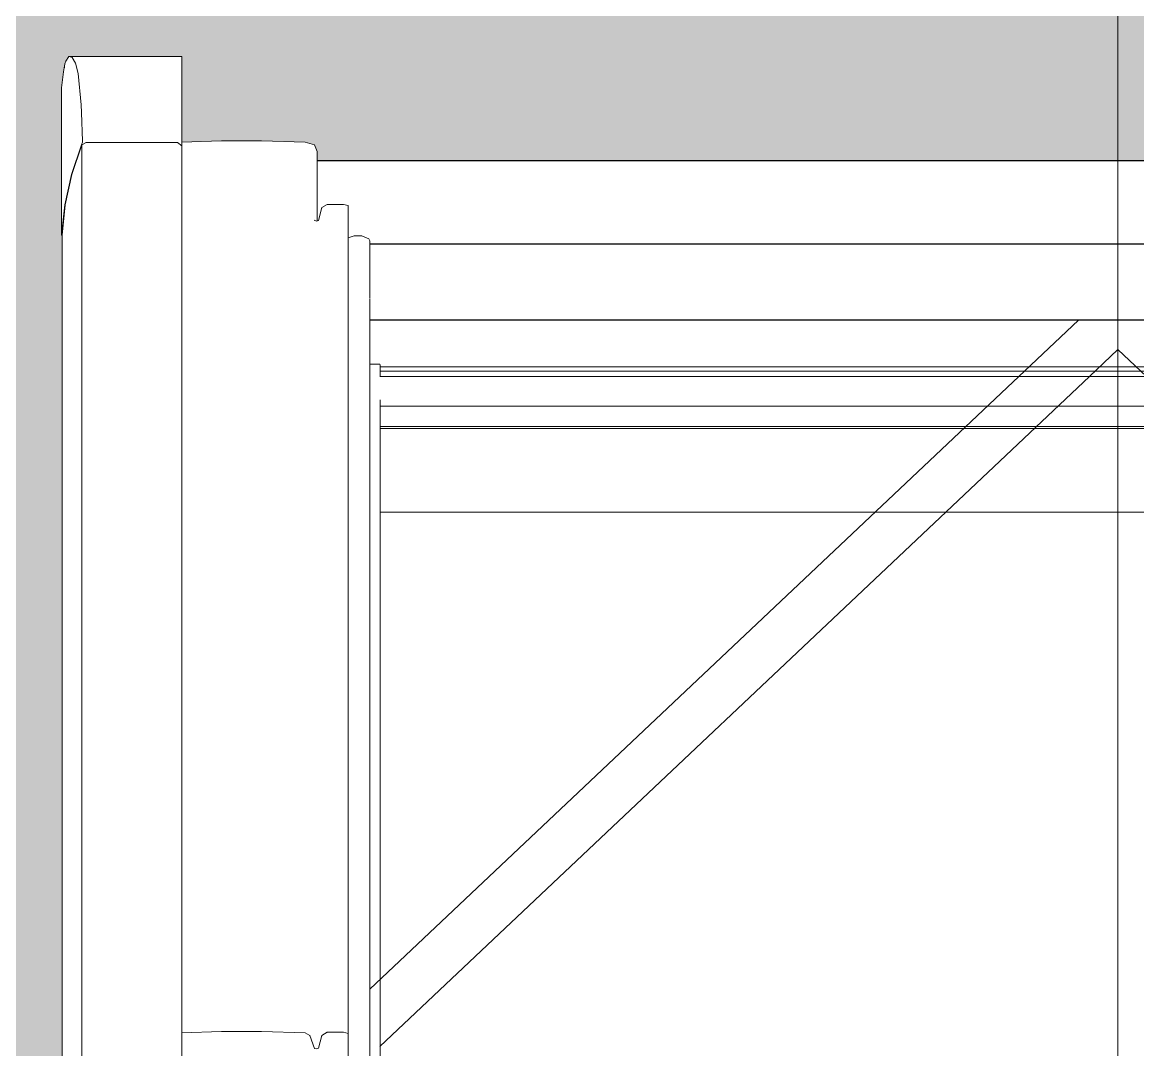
# Model space of a CAD drawing. Header units: metres. Extents: x -208 to 1512, y -277 to 123.
# Drawn here: x 16.1985 to 16.6479, y -22.4394 to -22.0253 of the extents above; entities that cross this region are included whole.
import ezdxf

# ---------------------------------------------------------------- set-up
doc = ezdxf.new("R2010")
doc.units = ezdxf.units.M
doc.header["$MEASUREMENT"] = 0
doc.linetypes.add('Wipeout_Contour', pattern=[1, 0, -1])
doc.layers.add('325 Dachfenster', color=7, linetype='Continuous')
doc.layers.add('330 Dachaufbau', color=7, linetype='Continuous')

# ---------------------------------------------------------------- blocks, each defined once
blk = doc.blocks.new('Dachfläche_8_4', base_point=(18.9306, -21.27982))
at = {"color": 254, "linetype": 'Wipeout_Contour', "lineweight": 0, "ltscale": 111.871495}
blk.add_wipeout([(17.89688, -22.11982), (16.23688, -22.11982), (16.23688, -22.14457), (17.89688, -22.14457)], dxfattribs=at).dxf.layer = '330 Dachaufbau'
at = {"layer": '330 Dachaufbau', "linetype": 'Continuous', "lineweight": 0, "true_color": 0x000000}
h = blk.add_hatch(color=18, dxfattribs=at)
h.paths.add_polyline_path([(18.91751, -24.33504), (18.9306, -21.27982), (12.32089, -21.27982), (12.32089, -21.295), (15.47503, -21.295), (15.47503, -24.33504)])
h.paths.add_polyline_path([(16.23688, -23.72517), (16.23688, -22.11982), (17.89688, -22.11982), (17.89688, -23.72517)], flags=0)
at = {"layer": '330 Dachaufbau', "color": 7, "linetype": 'Continuous', "lineweight": 18, "flags": 128}
blk.add_lwpolyline([(17.89688, -22.11982), (16.23688, -22.11982)], dxfattribs=at)
at = {"color": 254, "linetype": 'Wipeout_Contour', "lineweight": 0, "ltscale": 112.050557}
blk.add_wipeout([(17.89688, -22.17992), (16.23688, -22.17992), (16.23688, -22.1976), (17.89688, -22.1976)], dxfattribs=at).dxf.layer = '330 Dachaufbau'
at = {"layer": '330 Dachaufbau', "color": 7, "linetype": 'Continuous', "lineweight": 18, "flags": 128}
blk.add_lwpolyline([(16.23688, -22.1976), (17.89688, -22.1976)], dxfattribs=at)
at = {"color": 254, "linetype": 'Wipeout_Contour', "lineweight": 0, "ltscale": 111.966853}
blk.add_wipeout([(17.89688, -22.14457), (16.23688, -22.14457), (16.23688, -22.17992), (17.89688, -22.17992)], dxfattribs=at).dxf.layer = '330 Dachaufbau'
at = {"layer": '330 Dachaufbau', "color": 7, "linetype": 'Continuous', "lineweight": 18, "flags": 128}
blk.add_lwpolyline([(16.23688, -22.11982), (16.23688, -23.72517)], dxfattribs=at)
blk = doc.blocks.new('DF Marker 27[471]_4', base_point=(16.64, -22.14502))
at = {"layer": '325 Dachfenster', "color": 7, "linetype": 'Continuous', "lineweight": 13}
blk.add_line((16.64, -18.38877), (16.64, -24.03657), dxfattribs=at)
blk = doc.blocks.new('VELUX SlopeRoofBundle[6]_4')
at = {"color": 254, "linetype": 'Wipeout_Contour', "lineweight": 0, "ltscale": 136.496832}
blk.add_wipeout([(16.2143, -22.05172), (16.2143, -22.11113), (16.2156, -22.09889), (16.2156, -22.04206), (16.21507, -22.04523)], dxfattribs=at).dxf.layer = '325 Dachfenster'
at = {"color": 254, "linetype": 'Wipeout_Contour', "lineweight": 0, "ltscale": 110.735733}
blk.add_wipeout([(16.3385, -22.11475), (16.9415, -22.11475), (16.9415, -22.11454), (16.3385, -22.11454)], dxfattribs=at).dxf.layer = '325 Dachfenster'
at = {"color": 254, "linetype": 'Wipeout_Contour', "lineweight": 0, "ltscale": 110.77693}
blk.add_wipeout([(16.3385, -22.12967), (16.9415, -22.12967), (16.9415, -22.12536), (16.3385, -22.12536)], dxfattribs=at).dxf.layer = '325 Dachfenster'
at = {"color": 254, "linetype": 'Wipeout_Contour', "lineweight": 0, "ltscale": 110.810323}
blk.add_wipeout([(16.3386, -22.13745), (16.3386, -22.13851), (16.9414, -22.13851), (16.9414, -22.13745)], dxfattribs=at).dxf.layer = '325 Dachfenster'
at = {"color": 254, "linetype": 'Wipeout_Contour', "lineweight": 0, "ltscale": 110.833909}
blk.add_wipeout([(16.3386, -22.14537), (16.9414, -22.14537), (16.9414, -22.1453), (16.3386, -22.1453)], dxfattribs=at).dxf.layer = '325 Dachfenster'
at = {"color": 254, "linetype": 'Wipeout_Contour', "lineweight": 0, "ltscale": 111.169692}
blk.add_wipeout([(16.2628, -22.43262), (16.2628, -22.61651), (16.2787, -22.61651), (16.2787, -22.4321)], dxfattribs=at).dxf.layer = '325 Dachfenster'
at = {"color": 254, "linetype": 'Wipeout_Contour', "lineweight": 0, "ltscale": 111.288629}
blk.add_wipeout([(16.3171, -22.61651), (16.3179, -22.61651), (16.3179, -22.43882), (16.3171, -22.4391)], dxfattribs=at).dxf.layer = '325 Dachfenster'
at = {"color": 254, "linetype": 'Wipeout_Contour', "lineweight": 0, "ltscale": 163.520331}
blk.add_wipeout([(16.2156, -22.09889), (16.2183, -22.08671), (16.2183, -22.03938), (16.2173, -22.03909), (16.21599, -22.04094), (16.2156, -22.04206)], dxfattribs=at).dxf.layer = '325 Dachfenster'
at = {"color": 254, "linetype": 'Wipeout_Contour', "lineweight": 0, "ltscale": 110.753199}
blk.add_wipeout([(16.3385, -22.11475), (16.3385, -22.12536), (16.9415, -22.12536), (16.9415, -22.11475)], dxfattribs=at).dxf.layer = '325 Dachfenster'
at = {"color": 254, "linetype": 'Wipeout_Contour', "lineweight": 0, "ltscale": 110.791858}
blk.add_wipeout([(16.3385, -22.13469), (16.9415, -22.13469), (16.9415, -22.12967), (16.3385, -22.12967)], dxfattribs=at).dxf.layer = '325 Dachfenster'
at = {"color": 254, "linetype": 'Wipeout_Contour', "lineweight": 0, "ltscale": 110.813021}
blk.add_wipeout([(16.3386, -22.13851), (16.3386, -22.13915), (16.9414, -22.13915), (16.9414, -22.13851)], dxfattribs=at).dxf.layer = '325 Dachfenster'
at = {"color": 254, "linetype": 'Wipeout_Contour', "lineweight": 0, "ltscale": 111.286514}
blk.add_wipeout([(16.3163, -22.61651), (16.3171, -22.61651), (16.3171, -22.4391), (16.3163, -22.43889)], dxfattribs=at).dxf.layer = '325 Dachfenster'
at = {"color": 254, "linetype": 'Wipeout_Contour', "lineweight": 0, "ltscale": 110.81517}
blk.add_wipeout([(16.3386, -22.13915), (16.3386, -22.13986), (16.9414, -22.13986), (16.9414, -22.13915)], dxfattribs=at).dxf.layer = '325 Dachfenster'
at = {"color": 254, "linetype": 'Wipeout_Contour', "lineweight": 0, "ltscale": 111.300923}
blk.add_wipeout([(16.3143, -22.61651), (16.3163, -22.61651), (16.3163, -22.43889), (16.3143, -22.43373)], dxfattribs=at).dxf.layer = '325 Dachfenster'
at = {"color": 254, "linetype": 'Wipeout_Contour', "lineweight": 0, "ltscale": 221.636955}
blk.add_wipeout([(16.3385, -22.13554), (16.3385, -22.1364), (16.3386, -22.13667), (16.3386, -22.13745), (16.9414, -22.13745), (16.9414, -22.13667), (16.9415, -22.1364), (16.9415, -22.13554)], dxfattribs=at).dxf.layer = '325 Dachfenster'
at = {"color": 254, "linetype": 'Wipeout_Contour', "lineweight": 0, "ltscale": 110.825085}
blk.add_wipeout([(16.3386, -22.1453), (16.9414, -22.1453), (16.9414, -22.13986), (16.3386, -22.13986)], dxfattribs=at).dxf.layer = '325 Dachfenster'
at = {"color": 254, "linetype": 'Wipeout_Contour', "lineweight": 0, "ltscale": 111.273228}
blk.add_wipeout([(16.3125, -22.61651), (16.3143, -22.61651), (16.3143, -22.43373), (16.3125, -22.43267)], dxfattribs=at).dxf.layer = '325 Dachfenster'
at = {"color": 254, "linetype": 'Wipeout_Contour', "lineweight": 0, "ltscale": 111.30792}
blk.add_wipeout([(16.3179, -22.61651), (16.3192, -22.61651), (16.3192, -22.43366), (16.3179, -22.43882)], dxfattribs=at).dxf.layer = '325 Dachfenster'
at = {"color": 254, "linetype": 'Wipeout_Contour', "lineweight": 0, "ltscale": 110.801165}
blk.add_wipeout([(16.3385, -22.13554), (16.9415, -22.13554), (16.9415, -22.13469), (16.3385, -22.13469)], dxfattribs=at).dxf.layer = '325 Dachfenster'
at = {"color": 254, "linetype": 'Wipeout_Contour', "lineweight": 0, "ltscale": 111.247254}
blk.add_wipeout([(16.2949, -22.61651), (16.3125, -22.61651), (16.3125, -22.43267), (16.2949, -22.4321)], dxfattribs=at).dxf.layer = '325 Dachfenster'
at = {"color": 254, "linetype": 'Wipeout_Contour', "lineweight": 0, "ltscale": 111.289829}
blk.add_wipeout([(16.3192, -22.61651), (16.3213, -22.61651), (16.3213, -22.43239), (16.3192, -22.43366)], dxfattribs=at).dxf.layer = '325 Dachfenster'
at = {"color": 254, "linetype": 'Wipeout_Contour', "lineweight": 0, "ltscale": 110.464276}
blk.add_wipeout([(16.3171, -22.10542), (16.3171, -22.4391), (16.3179, -22.43882), (16.3179, -22.10514)], dxfattribs=at).dxf.layer = '325 Dachfenster'
at = {"color": 254, "linetype": 'Wipeout_Contour', "lineweight": 0, "ltscale": 111.204668}
blk.add_wipeout([(16.2787, -22.4321), (16.2787, -22.61651), (16.2949, -22.61651), (16.2949, -22.4321)], dxfattribs=at).dxf.layer = '325 Dachfenster'
at = {"color": 254, "linetype": 'Wipeout_Contour', "lineweight": 0, "ltscale": 111.293602}
blk.add_wipeout([(16.3279, -22.43239), (16.3213, -22.43239), (16.3213, -22.61651), (16.3279, -22.61651)], dxfattribs=at).dxf.layer = '325 Dachfenster'
at = {"color": 254, "linetype": 'Wipeout_Contour', "lineweight": 0, "ltscale": 110.332749}
blk.add_wipeout([(16.2628, -22.43262), (16.2787, -22.4321), (16.2787, -22.09838), (16.2628, -22.0989)], dxfattribs=at).dxf.layer = '325 Dachfenster'
at = {"color": 254, "linetype": 'Wipeout_Contour', "lineweight": 0, "ltscale": 165.066451}
blk.add_wipeout([(16.3163, -22.43889), (16.3171, -22.4391), (16.3171, -22.10542), (16.3164, -22.10523), (16.3164, -22.1052), (16.3163, -22.10517)], dxfattribs=at).dxf.layer = '325 Dachfenster'
at = {"color": 254, "linetype": 'Wipeout_Contour', "lineweight": 0, "ltscale": 111.306076}
blk.add_wipeout([(16.3279, -22.61651), (16.3298, -22.61651), (16.3298, -22.43288), (16.3279, -22.43239)], dxfattribs=at).dxf.layer = '325 Dachfenster'
at = {"color": 254, "linetype": 'Wipeout_Contour', "lineweight": 0, "ltscale": 110.450586}
blk.add_wipeout([(16.3163, -22.10517), (16.3143, -22.10001), (16.3143, -22.43373), (16.3163, -22.43889)], dxfattribs=at).dxf.layer = '325 Dachfenster'
at = {"color": 254, "linetype": 'Wipeout_Contour', "lineweight": 0, "ltscale": 110.470594}
blk.add_wipeout([(16.3279, -22.0987), (16.3279, -22.43239), (16.3298, -22.43288), (16.3298, -22.0992)], dxfattribs=at).dxf.layer = '325 Dachfenster'
at = {"color": 254, "linetype": 'Wipeout_Contour', "lineweight": 0, "ltscale": 110.435997}
blk.add_wipeout([(16.3125, -22.09895), (16.3125, -22.43267), (16.3143, -22.43373), (16.3143, -22.10001)], dxfattribs=at).dxf.layer = '325 Dachfenster'
at = {"color": 254, "linetype": 'Wipeout_Contour', "lineweight": 0, "ltscale": 110.457582}
blk.add_wipeout([(16.3179, -22.10514), (16.3179, -22.43882), (16.3192, -22.43366), (16.3192, -22.09998)], dxfattribs=at).dxf.layer = '325 Dachfenster'
at = {"layer": '325 Dachfenster', "linetype": 'Continuous', "lineweight": 0, "flags": 128}
for points in [[(16.3171, -22.4391), (16.3163, -22.43889)], [(16.3179, -22.43882), (16.3171, -22.4391)]]:
    blk.add_lwpolyline(points, dxfattribs=at)
at = {"color": 254, "linetype": 'Wipeout_Contour', "lineweight": 0, "ltscale": 110.410719}
blk.add_wipeout([(16.2949, -22.09838), (16.2949, -22.4321), (16.3125, -22.43267), (16.3125, -22.09895)], dxfattribs=at).dxf.layer = '325 Dachfenster'
at = {"color": 254, "linetype": 'Wipeout_Contour', "lineweight": 0, "ltscale": 110.451567}
blk.add_wipeout([(16.3192, -22.09998), (16.3192, -22.43366), (16.3213, -22.43239), (16.3213, -22.0987)], dxfattribs=at).dxf.layer = '325 Dachfenster'
at = {"layer": '325 Dachfenster', "linetype": 'Continuous', "lineweight": 0, "flags": 128}
for points in [[(16.3143, -22.43373), (16.3125, -22.43267)], [(16.3163, -22.43889), (16.3143, -22.43373)]]:
    blk.add_lwpolyline(points, dxfattribs=at)
at = {"color": 254, "linetype": 'Wipeout_Contour', "lineweight": 0, "ltscale": 109.592842}
blk.add_wipeout([(16.3143, -22.10001), (16.3163, -22.1051), (16.3173, -22.07745), (16.3163, -22.0747)], dxfattribs=at).dxf.layer = '325 Dachfenster'
at = {"color": 254, "linetype": 'Wipeout_Contour', "lineweight": 0, "ltscale": 110.369857}
blk.add_wipeout([(16.2787, -22.4321), (16.2949, -22.4321), (16.2949, -22.09838), (16.2787, -22.09838)], dxfattribs=at).dxf.layer = '325 Dachfenster'
at = {"color": 254, "linetype": 'Wipeout_Contour', "lineweight": 0, "ltscale": 110.46002}
blk.add_wipeout([(16.3279, -22.0987), (16.3213, -22.0987), (16.3213, -22.43239), (16.3279, -22.43239)], dxfattribs=at).dxf.layer = '325 Dachfenster'
at = {"layer": '325 Dachfenster', "linetype": 'Continuous', "lineweight": 0, "flags": 128}
for points in [[(16.3192, -22.43366), (16.3179, -22.43882)], [(16.3213, -22.43239), (16.3192, -22.43366)]]:
    blk.add_lwpolyline(points, dxfattribs=at)
at = {"color": 254, "linetype": 'Wipeout_Contour', "lineweight": 0, "ltscale": 109.747323}
blk.add_wipeout([(16.2628, -22.07358), (16.2628, -22.0989), (16.2787, -22.09838), (16.2787, -22.07307)], dxfattribs=at).dxf.layer = '325 Dachfenster'
at = {"color": 254, "linetype": 'Wipeout_Contour', "lineweight": 0, "ltscale": 109.82635}
blk.add_wipeout([(16.3125, -22.07364), (16.2949, -22.07307), (16.2949, -22.09838), (16.3125, -22.09895)], dxfattribs=at).dxf.layer = '325 Dachfenster'
at = {"color": 254, "linetype": 'Wipeout_Contour', "lineweight": 0, "ltscale": 384.065724}
blk.add_wipeout([(16.2143, -22.11113), (16.2145, -22.11128), (16.2145, -22.11113), (16.2158, -22.09889), (16.2185, -22.08671), (16.2225, -22.07476), (16.2243, -22.07381), (16.2611, -22.07381), (16.2628, -22.07506), (16.2628, -22.07366), (16.22272, -22.07366), (16.2223, -22.07476), (16.2183, -22.08671), (16.2156, -22.09889)], dxfattribs=at).dxf.layer = '325 Dachfenster'
at = {"color": 254, "linetype": 'Wipeout_Contour', "lineweight": 0, "ltscale": 109.785188}
blk.add_wipeout([(16.2787, -22.09838), (16.2949, -22.09838), (16.2949, -22.07307), (16.2787, -22.07307)], dxfattribs=at).dxf.layer = '325 Dachfenster'
at = {"color": 254, "linetype": 'Wipeout_Contour', "lineweight": 0, "ltscale": 82.303093}
blk.add_wipeout([(16.3125, -22.07364), (16.3125, -22.09895), (16.3163, -22.0747)], dxfattribs=at).dxf.layer = '325 Dachfenster'
at = {"color": 254, "linetype": 'Wipeout_Contour', "lineweight": 0, "ltscale": 218.021556}
blk.add_wipeout([(16.2183, -22.03938), (16.2183, -22.08671), (16.2223, -22.07476), (16.2223, -22.06172), (16.22218, -22.05852), (16.22097, -22.046), (16.22, -22.04179), (16.2186, -22.03944)], dxfattribs=at).dxf.layer = '325 Dachfenster'
at = {"color": 254, "linetype": 'Wipeout_Contour', "lineweight": 0, "ltscale": 82.77319}
blk.add_wipeout([(16.3163, -22.0747), (16.3125, -22.09895), (16.3143, -22.10001)], dxfattribs=at).dxf.layer = '325 Dachfenster'
at = {"color": 254, "linetype": 'Wipeout_Contour', "lineweight": 0, "ltscale": 138.681604}
blk.add_wipeout([(16.2145, -22.11113), (16.2145, -22.68144), (16.2156, -22.67108), (16.2158, -22.67017), (16.2158, -22.09889)], dxfattribs=at).dxf.layer = '325 Dachfenster'
at = {"color": 254, "linetype": 'Wipeout_Contour', "lineweight": 0, "ltscale": 137.426457}
blk.add_wipeout([(16.2173, -22.03909), (16.2183, -22.03938), (16.2186, -22.03944), (16.2628, -22.03944), (16.2628, -22.03909)], dxfattribs=at).dxf.layer = '325 Dachfenster'
at = {"color": 254, "linetype": 'Wipeout_Contour', "lineweight": 0, "ltscale": 109.554585}
blk.add_wipeout([(16.22097, -22.046), (16.22218, -22.05852), (16.2628, -22.05852), (16.2628, -22.046)], dxfattribs=at).dxf.layer = '325 Dachfenster'
at = {"color": 254, "linetype": 'Wipeout_Contour', "lineweight": 0, "ltscale": 194.579376}
blk.add_wipeout([(16.3173, -22.07745), (16.3163, -22.1051), (16.31633, -22.10518), (16.3164, -22.1052), (16.3164, -22.10523), (16.3171, -22.10542), (16.3173, -22.10535)], dxfattribs=at).dxf.layer = '325 Dachfenster'
at = {"color": 254, "linetype": 'Wipeout_Contour', "lineweight": 0, "ltscale": 138.592086}
blk.add_wipeout([(16.2158, -22.09889), (16.2158, -22.67017), (16.2183, -22.65891), (16.2185, -22.65831), (16.2185, -22.08671)], dxfattribs=at).dxf.layer = '325 Dachfenster'
at = {"layer": '325 Dachfenster', "linetype": 'Continuous', "lineweight": 0, "flags": 128}
for points in [[(16.2143, -22.05172), (16.2143, -22.11113)], [(16.3173, -22.07745), (16.3163, -22.0747)], [(16.2143, -22.11113), (16.2145, -22.11128)], [(16.2145, -22.11113), (16.2145, -22.68144)]]:
    blk.add_lwpolyline(points, dxfattribs=at)
at = {"color": 254, "linetype": 'Wipeout_Contour', "lineweight": 0, "ltscale": 109.512512}
blk.add_wipeout([(16.2186, -22.03944), (16.22, -22.04179), (16.2628, -22.04179), (16.2628, -22.03944)], dxfattribs=at).dxf.layer = '325 Dachfenster'
at = {"color": 254, "linetype": 'Wipeout_Contour', "lineweight": 0, "ltscale": 137.06415}
blk.add_wipeout([(16.22218, -22.05852), (16.2223, -22.06172), (16.22281, -22.07323), (16.2628, -22.07323), (16.2628, -22.05852)], dxfattribs=at).dxf.layer = '325 Dachfenster'
at = {"color": 254, "linetype": 'Wipeout_Contour', "lineweight": 0, "ltscale": 110.649186}
blk.add_wipeout([(16.9627, -22.0811), (16.3173, -22.0811), (16.3173, -22.09305), (16.9627, -22.09305)], dxfattribs=at).dxf.layer = '325 Dachfenster'
at = {"color": 254, "linetype": 'Wipeout_Contour', "lineweight": 0, "ltscale": 110.142141}
blk.add_wipeout([(16.3143, -22.10001), (16.3163, -22.10517), (16.31633, -22.10518), (16.3163, -22.1051)], dxfattribs=at).dxf.layer = '325 Dachfenster'
at = {"layer": '325 Dachfenster', "linetype": 'Continuous', "lineweight": 0, "flags": 128}
blk.add_lwpolyline([(16.2173, -22.03909), (16.2628, -22.03909)], dxfattribs=at)
at = {"color": 254, "linetype": 'Wipeout_Contour', "lineweight": 0, "ltscale": 109.530049}
blk.add_wipeout([(16.2628, -22.04179), (16.22, -22.04179), (16.22097, -22.046), (16.2628, -22.046)], dxfattribs=at).dxf.layer = '325 Dachfenster'
at = {"color": 254, "linetype": 'Wipeout_Contour', "lineweight": 0, "ltscale": 110.328728}
blk.add_wipeout([(16.2223, -22.06172), (16.2223, -22.07476), (16.22272, -22.07366), (16.22281, -22.07323)], dxfattribs=at).dxf.layer = '325 Dachfenster'
at = {"color": 254, "linetype": 'Wipeout_Contour', "lineweight": 0, "ltscale": 110.629784}
blk.add_wipeout([(16.3173, -22.0811), (16.9627, -22.0811), (16.9627, -22.08103), (16.3173, -22.08103)], dxfattribs=at).dxf.layer = '325 Dachfenster'
at = {"color": 254, "linetype": 'Wipeout_Contour', "lineweight": 0, "ltscale": 443.236709}
blk.add_wipeout([(16.9627, -22.09305), (16.3173, -22.09305), (16.3173, -22.10535), (16.3179, -22.10514), (16.3192, -22.09998), (16.3213, -22.0987), (16.3279, -22.0987), (16.3298, -22.0992), (16.3298, -22.10761), (16.9502, -22.10761), (16.9502, -22.0992), (16.9521, -22.0987), (16.9587, -22.0987), (16.9608, -22.09998), (16.9621, -22.10514), (16.9627, -22.10535)], dxfattribs=at).dxf.layer = '325 Dachfenster'
at = {"layer": '325 Dachfenster', "linetype": 'Continuous', "lineweight": 0, "flags": 128}
for points in [[(16.3173, -22.10535), (16.3173, -22.07745)], [(16.3173, -22.08103), (16.9627, -22.08103)], [(16.3179, -22.10514), (16.3192, -22.09998)], [(16.3192, -22.09998), (16.3213, -22.0987)], [(16.3213, -22.0987), (16.3279, -22.0987), (16.3298, -22.0992)], [(16.31633, -22.10518), (16.3163, -22.1051)], [(16.3164, -22.1052), (16.3164, -22.10523)], [(16.3164, -22.10523), (16.3171, -22.10542)], [(16.3171, -22.10542), (16.3179, -22.10514)]]:
    blk.add_lwpolyline(points, dxfattribs=at)
at = {"color": 254, "linetype": 'Wipeout_Contour', "lineweight": 0, "ltscale": 109.639935}
blk.add_wipeout([(16.22281, -22.07323), (16.22272, -22.07366), (16.2628, -22.07366), (16.2628, -22.07323)], dxfattribs=at).dxf.layer = '325 Dachfenster'
at = {"color": 254, "linetype": 'Wipeout_Contour', "lineweight": 0, "ltscale": 388.751125}
blk.add_wipeout([(16.9502, -22.10761), (16.3298, -22.10761), (16.3298, -22.11218), (16.3322, -22.11136), (16.3353, -22.11143), (16.3381, -22.11256), (16.3386, -22.11341), (16.3386, -22.11454), (16.9414, -22.11454), (16.9414, -22.11341), (16.9419, -22.11256), (16.9447, -22.11143), (16.9478, -22.11136), (16.9502, -22.11218)], dxfattribs=at).dxf.layer = '325 Dachfenster'
at = {"color": 254, "linetype": 'Wipeout_Contour', "lineweight": 0, "ltscale": 138.539628}
blk.add_wipeout([(16.2185, -22.08671), (16.2185, -22.65831), (16.2223, -22.64696), (16.2225, -22.64643), (16.2225, -22.07476)], dxfattribs=at).dxf.layer = '325 Dachfenster'
at = {"color": 254, "linetype": 'Wipeout_Contour', "lineweight": 0, "ltscale": 110.62459}
blk.add_wipeout([(16.2611, -22.07381), (16.2611, -22.64569), (16.2628, -22.64569), (16.2628, -22.07506)], dxfattribs=at).dxf.layer = '325 Dachfenster'
at = {"color": 254, "linetype": 'Wipeout_Contour', "lineweight": 0, "ltscale": 110.798308}
blk.add_wipeout([(16.3322, -22.11136), (16.3298, -22.11218), (16.3298, -22.61651), (16.3322, -22.61651)], dxfattribs=at).dxf.layer = '325 Dachfenster'
at = {"layer": '325 Dachfenster', "linetype": 'Continuous', "lineweight": 0, "flags": 128}
for points in [[(16.3298, -22.0992), (16.3298, -22.43288), (16.3298, -22.61651)], [(16.3298, -22.43288), (16.3279, -22.43239), (16.3213, -22.43239)]]:
    blk.add_lwpolyline(points, dxfattribs=at)
at = {"color": 254, "linetype": 'Wipeout_Contour', "lineweight": 0, "ltscale": 110.577163}
blk.add_wipeout([(16.2243, -22.07381), (16.2243, -22.64569), (16.2611, -22.64569), (16.2611, -22.07381)], dxfattribs=at).dxf.layer = '325 Dachfenster'
at = {"color": 254, "linetype": 'Wipeout_Contour', "lineweight": 0, "ltscale": 110.80308}
blk.add_wipeout([(16.3322, -22.11136), (16.3322, -22.61651), (16.3353, -22.61651), (16.3353, -22.11143)], dxfattribs=at).dxf.layer = '325 Dachfenster'
at = {"layer": '325 Dachfenster', "linetype": 'Continuous', "lineweight": 0, "flags": 128}
for points in [[(16.2628, -22.07323), (16.2628, -22.05852), (16.2628, -22.046), (16.2628, -22.04179), (16.2628, -22.03944), (16.2628, -22.03909)], [(16.2611, -22.07381), (16.2628, -22.07506)], [(16.3163, -22.0747), (16.3125, -22.07364), (16.2949, -22.07307), (16.2787, -22.07307), (16.2628, -22.07358)], [(16.2628, -22.07366), (16.2628, -22.07323)], [(16.2628, -22.07506), (16.2628, -22.07366)], [(16.2628, -22.07506), (16.2628, -22.64569)], [(16.3322, -22.11136), (16.3298, -22.11218)], [(16.3125, -22.43267), (16.2949, -22.4321), (16.2787, -22.4321), (16.2628, -22.43262)]]:
    blk.add_lwpolyline(points, dxfattribs=at)
at = {"color": 254, "linetype": 'Wipeout_Contour', "lineweight": 0, "ltscale": 167.450828}
blk.add_wipeout([(16.2225, -22.07476), (16.2225, -22.64643), (16.22275, -22.64578), (16.22283, -22.64569), (16.2243, -22.64569), (16.2243, -22.07381)], dxfattribs=at).dxf.layer = '325 Dachfenster'
at = {"color": 254, "linetype": 'Wipeout_Contour', "lineweight": 0, "ltscale": 110.812689}
blk.add_wipeout([(16.3353, -22.11143), (16.3353, -22.61651), (16.3381, -22.61651), (16.3381, -22.11256)], dxfattribs=at).dxf.layer = '325 Dachfenster'
at = {"layer": '325 Dachfenster', "linetype": 'Continuous', "lineweight": 0, "flags": 128}
for points in [[(16.2143, -22.05172), (16.21507, -22.04523), (16.2156, -22.04206), (16.21599, -22.04094), (16.2173, -22.03909), (16.2183, -22.03938), (16.2186, -22.03944), (16.22, -22.04179), (16.22097, -22.046), (16.22218, -22.05852), (16.2223, -22.06172), (16.22281, -22.07323)], [(16.22272, -22.07366), (16.2223, -22.07476), (16.2183, -22.08671), (16.2156, -22.09889), (16.2143, -22.11113)], [(16.2145, -22.11113), (16.2158, -22.09889), (16.2185, -22.08671), (16.2225, -22.07476)], [(16.2225, -22.07476), (16.2243, -22.07381)], [(16.2225, -22.07476), (16.2225, -22.64643)], [(16.22272, -22.07366), (16.22281, -22.07323)], [(16.2243, -22.07381), (16.2611, -22.07381)], [(16.3353, -22.11143), (16.3322, -22.11136)]]:
    blk.add_lwpolyline(points, dxfattribs=at)
at = {"color": 254, "linetype": 'Wipeout_Contour', "lineweight": 0, "ltscale": 218.359264}
blk.add_wipeout([(16.3381, -22.61651), (16.3386, -22.61651), (16.3386, -22.13667), (16.3385, -22.1364), (16.3385, -22.11454), (16.3386, -22.11454), (16.3386, -22.11341), (16.3381, -22.11256)], dxfattribs=at).dxf.layer = '325 Dachfenster'
at = {"layer": '325 Dachfenster', "linetype": 'Continuous', "lineweight": 0, "flags": 128}
for points in [[(16.3381, -22.11256), (16.3353, -22.11143)], [(16.3386, -22.11341), (16.3381, -22.11256)], [(16.3385, -22.11454), (16.3385, -22.11475)], [(16.3385, -22.11454), (16.9415, -22.11454)], [(16.3385, -22.11475), (16.3385, -22.12536), (16.3385, -22.12967), (16.3385, -22.13469), (16.3385, -22.13554), (16.3385, -22.1364)], [(16.3386, -22.11341), (16.3386, -22.11454)]]:
    blk.add_lwpolyline(points, dxfattribs=at)
at = {"color": 254, "linetype": 'Wipeout_Contour', "lineweight": 0, "ltscale": 82.85907}
blk.add_wipeout([(16.3386, -22.14537), (16.3386, -22.41503), (16.62413, -22.14537)], dxfattribs=at).dxf.layer = '325 Dachfenster'
at = {"color": 254, "linetype": 'Wipeout_Contour', "lineweight": 0, "ltscale": 223.607855}
blk.add_wipeout([(16.3386, -22.43977), (16.52574, -22.61651), (16.75426, -22.61651), (16.9414, -22.43977), (16.9414, -22.41503), (16.65587, -22.14537), (16.62413, -22.14537), (16.3386, -22.41503)], dxfattribs=at).dxf.layer = '325 Dachfenster'
at = {"layer": '325 Dachfenster', "linetype": 'Continuous', "lineweight": 0}
blk.add_line((16.64, -18.38877), (16.64, -24.03657), dxfattribs=at)
at = {"layer": '325 Dachfenster', "linetype": 'Continuous', "lineweight": 0, "flags": 128}
for points in [[(16.3386, -22.13667), (16.3386, -22.61651)], [(16.3386, -22.1453), (16.9414, -22.1453)], [(16.62413, -22.14537), (16.3386, -22.41503)], [(16.3386, -22.14537), (16.9414, -22.14537)], [(16.64, -22.15725), (16.62854, -22.16807), (16.61881, -22.17726), (16.34257, -22.43815)], [(16.64, -22.15725), (16.65146, -22.16807), (16.66119, -22.17726), (16.93743, -22.43815)], [(16.3386, -22.16312), (16.3425, -22.16312)], [(16.3425, -22.16312), (16.3427, -22.16333)], [(16.3427, -22.16333), (16.3427, -22.16807)], [(16.3427, -22.16418), (16.9373, -22.16418)], [(16.3427, -22.16588), (16.9373, -22.16588)], [(16.34257, -22.16807), (16.93743, -22.16807)], [(16.3427, -22.17755), (16.3427, -22.61651)], [(16.3427, -22.18009), (16.9373, -22.18009)], [(16.3427, -22.18822), (16.9373, -22.18822)], [(16.3427, -22.189), (16.9373, -22.189)], [(16.3427, -22.22273), (16.9373, -22.22273)]]:
    blk.add_lwpolyline(points, dxfattribs=at)
at = {"layer": '325 Dachfenster', "color": 7, "lineweight": 13}
blk.add_blockref('DF Marker 27[471]_4', (16.64, -22.14502), dxfattribs=at)
blk = doc.blocks.new('Dachfläche_16_4', base_point=(17.97, -22.1008))
at = {"layer": '325 Dachfenster', "color": 7, "linetype": 'Continuous', "lineweight": 13, "true_color": 0xf4f4f4, "flags": 128}
for points in [[(16.9373, -22.24246), (16.3427, -22.24246)], [(16.3427, -22.28679), (16.9373, -22.28679)]]:
    blk.add_lwpolyline(points, dxfattribs=at)
at = {"layer": '325 Dachfenster', "linetype": 'Continuous', "lineweight": 0}
blk.add_blockref('VELUX SlopeRoofBundle[6]_4', (0, 0), dxfattribs=at)

msp = doc.modelspace()

# ---------------------------------------------------------------- block references
at = {"layer": '330 Dachaufbau', "color": 7, "linetype": 'Continuous', "lineweight": 18}
msp.add_blockref('Dachfläche_8_4', (18.9306, -21.27982), dxfattribs=at)

# ---------------------------------------------------------------- next in the draw order: block references
at = {"layer": '325 Dachfenster', "color": 7, "linetype": 'Continuous', "lineweight": 13, "true_color": 0xf4f4f4}
msp.add_blockref('Dachfläche_16_4', (17.97, -22.1008), dxfattribs=at)

doc.saveas('drawing.dxf')
